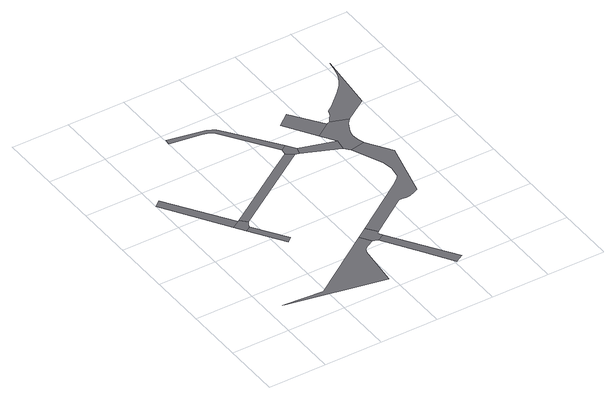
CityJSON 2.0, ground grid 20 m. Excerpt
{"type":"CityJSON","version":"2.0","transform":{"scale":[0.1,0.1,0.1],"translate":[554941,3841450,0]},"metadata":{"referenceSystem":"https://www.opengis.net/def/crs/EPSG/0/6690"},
"CityObjects":{
"road1":{"type":"Road","geometry":[{"type":"MultiSurface","lod":"1","boundaries":[[[0,1,2,3]]]}]},
"road2":{"type":"Road","geometry":[{"type":"MultiSurface","lod":"1","boundaries":[[[4,5,6,7,8,9,10,11]]]}]},
"road3":{"type":"Road","geometry":[{"type":"MultiSurface","lod":"1","boundaries":[[[12,3,2,13,14,15,16]]]}]},
"road4":{"type":"Road","geometry":[{"type":"MultiSurface","lod":"1","boundaries":[[[17,18,14,13]]]}]},
"road5":{"type":"Road","geometry":[{"type":"MultiSurface","lod":"1","boundaries":[[[19,20,12,16,21]]]}]},
"road6":{"type":"Road","geometry":[{"type":"MultiSurface","lod":"1","boundaries":[[[22,4,11,23,24,25,26,27]]]}]},
"road7":{"type":"Road","geometry":[{"type":"MultiSurface","lod":"1","boundaries":[[[28,29,30,25,24]]]}]},
"road8":{"type":"Road","geometry":[{"type":"MultiSurface","lod":"1","boundaries":[[[31,32,33,34,35,36,37,38,39,40,41]]]}]},
"road9":{"type":"Road","geometry":[{"type":"MultiSurface","lod":"1","boundaries":[[[41,40,19,21,42,43]]]}]},
"road10":{"type":"Road","geometry":[{"type":"MultiSurface","lod":"1","boundaries":[[[44,45,46,47,48,49,50,51,52,53,54,55,56,57,58,59,60,22,27]]]}]},
"road11":{"type":"Road","geometry":[{"type":"MultiSurface","lod":"1","boundaries":[[[43,42,61,62,63]]]}]},
"road12":{"type":"Road","geometry":[{"type":"MultiSurface","lod":"1","boundaries":[[[64,65,66,67]]]}]},
"road13":{"type":"Road","geometry":[{"type":"MultiSurface","lod":"1","boundaries":[[[68,67,66,63,62,53,52,69,70,71,72,73,74]]]}]},
"road14":{"type":"Road","geometry":[{"type":"MultiSurface","lod":"1","boundaries":[[[75,76,77,78,79,80,81,82,83,84,85,86,68,74]]]}]}
},
"vertices":[
[23,740,0],[1,723,0],[139,510,0],[165,527,0],
[426,263,0],[192,102,0],[52,113,0],[390,44,0],[406,192,0],[411,202,0],[423,212,0],[450,227,0],
[170,529,0],[162,475,0],[180,487,0],[183,497,0],[190,507,0],
[237,360,0],[254,375,0],
[465,725,0],[411,689,0],[488,705,0],
[466,290,0],[458,225,0],[468,220,0],[493,233,0],[485,248,0],[490,255,0],
[547,98,0],[607,4,0],[635,19,0],
[376,911,0],[358,936,0],[346,943,0],[331,951,0],[203,975,0],[201,957,0],[311,941,0],[333,933,0],[343,926,0],[468,745,0],[487,759,0],
[503,703,0],[510,728,0],
[627,349,0],[639,349,0],[652,347,0],[667,349,0],[684,354,0],[699,362,0],[747,558,0],[714,610,0],[694,642,0],[641,631,0],[657,599,0],[687,529,0],[693,492,0],[690,467,0],[686,449,0],[676,437,0],[653,419,0],
[588,668,0],[624,651,0],[631,691,0],
[574,883,0],[529,848,0],[598,743,0],[650,777,0],
[662,782,0],[686,664,0],[683,689,0],[688,709,0],[698,730,0],[705,745,0],[720,760,0],
[799,813,0],[820,1018,0],[815,986,0],[808,956,0],[796,933,0],[783,913,0],[759,888,0],[717,850,0],[702,837,0],[689,827,0],[682,809,0],[670,794,0]
]}
